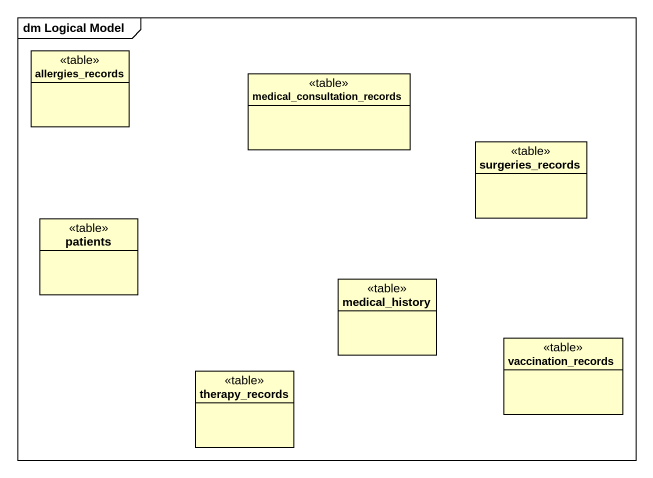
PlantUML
@startuml
mainframe dm Logical Model
hide circle
hide empty members
class allergies_records <<table>>
class medical_consultation_records <<table>>
class surgeries_records <<table>>
class patients <<table>>
class medical_history <<table>>
class vaccination_records <<table>>
class therapy_records <<table>>
@enduml
